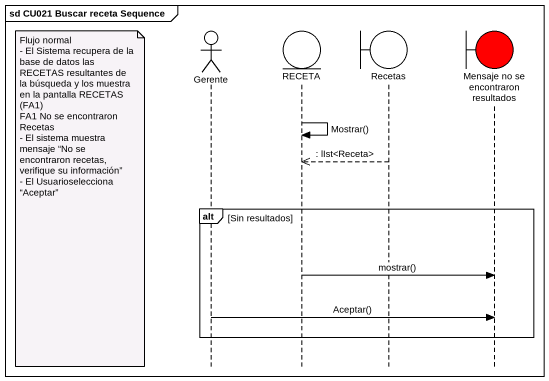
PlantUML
@startuml
mainframe sd CU021 Buscar receta Sequence
hide footbox
actor Gerente
entity RECETA
boundary Recetas
boundary "Mensaje no se encontraron resultados" as Mensaje_no_se_encontraron #FF0000

RECETA -> RECETA : Mostrar()
Recetas -->> RECETA : : lIst<Receta>
note left of Gerente
  Flujo normal
  - El Sistema recupera de la base de datos las RECETAS resultantes de la búsqueda y los muestra en la pantalla RECETAS (FA1)
  FA1 No se encontraron Recetas
  - El sistema muestra mensaje “No se encontraron recetas, verifique su información”
  - El Usuarioselecciona “Aceptar”
end note
alt Sin resultados
  RECETA -> Mensaje_no_se_encontraron : mostrar()
  Gerente -> Mensaje_no_se_encontraron : Aceptar()
end
@enduml
